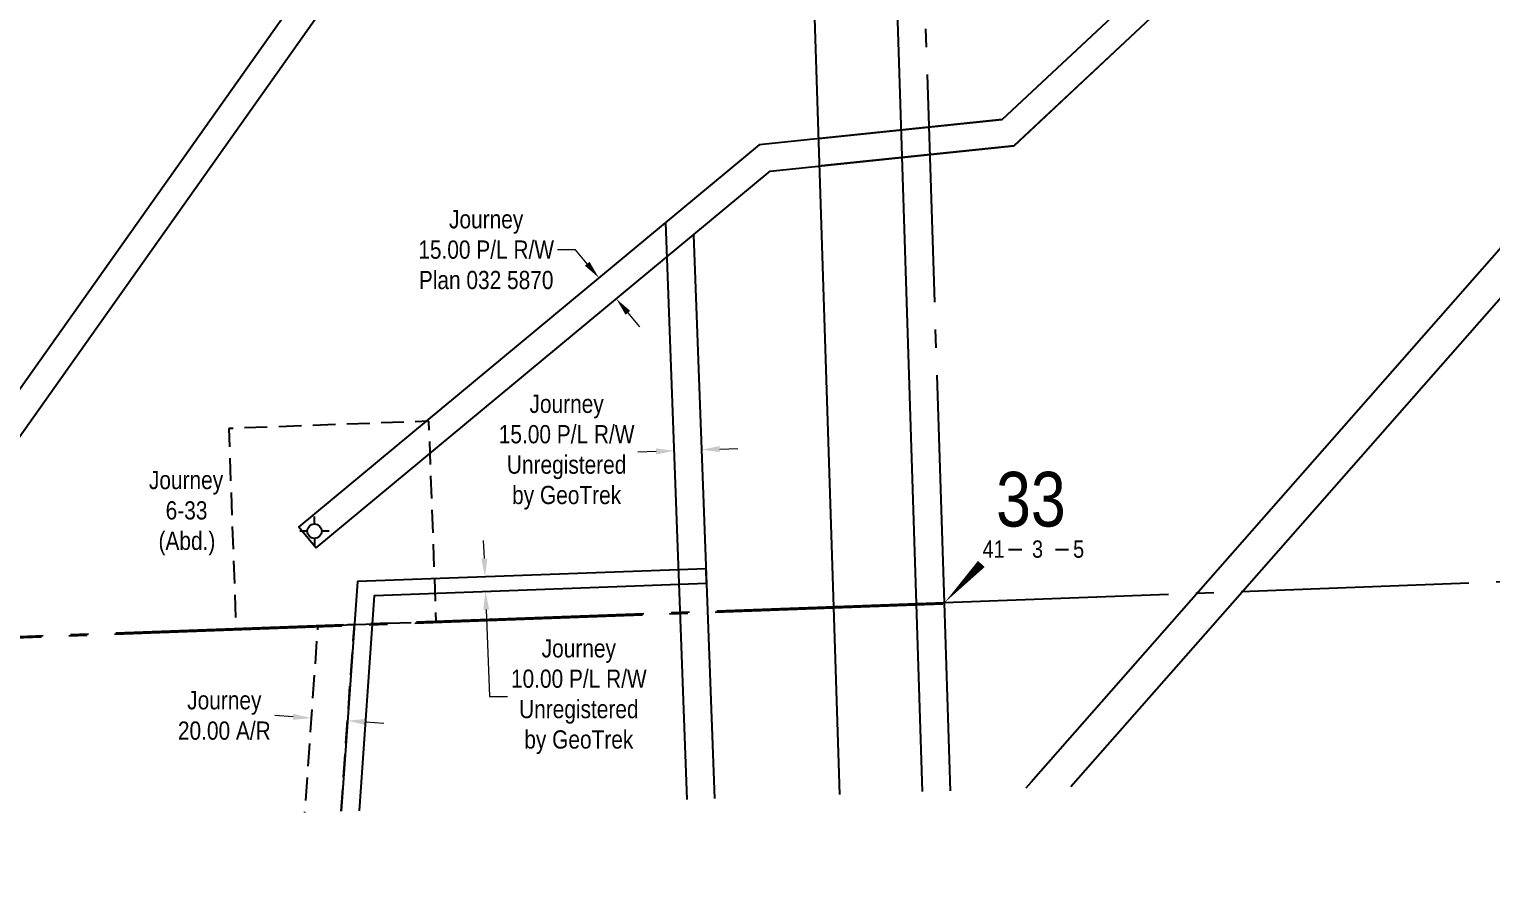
# Model space of a CAD drawing. Extents: x 665644 to 688844, y 5825051 to 5844826.
# Drawn here: x 677467 to 678269, y 5827982 to 5828448 of the extents above; entities that cross this region are included whole.
import ezdxf
from ezdxf.enums import TextEntityAlignment as Align

# ---------------------------------------------------------------- set-up
doc = ezdxf.new("R2010")
doc.units = 0
doc.header["$LTSCALE"] = 5
doc.header["$PDSIZE"] = 0.5
doc.linetypes.add('foc-ACCESSROAD', pattern=[3.75, 2.5, -1.25])
doc.linetypes.add('foc-QUARTERLINE', pattern=[33, 25, -3, 2, -3])
doc.layers.get('Defpoints').update_dxf_attribs({"color": 9})
for name, color, linetype in [('10', 1, 'Continuous'), ('9', 3, 'Continuous'), ('AS-ROADS', 254, 'Continuous'), ('F-AR', 190, 'foc-ACCESSROAD'), ('F-RW', 190, 'Continuous'), ('F-WS', 190, 'foc-ACCESSROAD'), ('F-WS-S', 190, 'Continuous'), ('L-QSEC', 8, 'foc-QUARTERLINE'), ('L-SECLBL', 7, 'Continuous')]:
    doc.layers.add(name, color=color, linetype=linetype)
for name, color, linetype, lineweight in [('F-AR-T', 190, 'Continuous', 9), ('F-RW-T', 190, 'Continuous', 9), ('F-WS-T', 190, 'Continuous', 9)]:
    doc.layers.add(name, color=color, linetype=linetype, lineweight=lineweight)
doc.styles.add('175L', font='ARIALN.TTF', dxfattribs={"height": 20})
doc.styles.add('80CG', font='ARIALN.TTF', dxfattribs={"height": 10})
doc.styles.add('80L', font='ARIALN.TTF', dxfattribs={"height": 10})
doc.styles.add('SIMPLEX', font='ARIALN.TTF')
doc.dimstyles.new('Compass 5 000', dxfattribs={"dimscale": 5, "dimtxt": 9, "dimasz": 2, "dimexe": 0.2, "dimexo": 0.0625, "dimgap": 0.5, "dimtad": 0, "dimtih": 1, "dimtoh": 1, "dimzin": 0, "dimdsep": 46, "dimtxsty": '80CG', "dimcen": 0.1, "dimse1": 1, "dimse2": 1, "dimclrd": 256, "dimclrt": 256, "dimaunit": 1, "dimadec": 4, "dimazin": 0, "dimtfac": 0.06, "dimtofl": 0, "dimtmove": 0, "dimatfit": 1, "dimfxl": 0.2, "dimtolj": 1, "dimtzin": 0, "dimlwd": -1, "dimarcsym": 0})

# ---------------------------------------------------------------- blocks, each defined once
blk = doc.blocks.new('L-SECLBL')
at = {"layer": '9', "color": 7}
for p, q in [((-5.08, -27.83), (-12.29, -27.83)), ((20.7, -27.83), (13.5, -27.83))]:
    blk.add_line(p, q, dxfattribs=at)
at = {"layer": '10', "color": 2, "style": 'SIMPLEX'}
blk.add_attdef('SEC', text='', height=30, dxfattribs=at).set_placement((0, 0), align=Align.MIDDLE)
at = {"layer": '10', "color": 5, "style": '80L'}
blk.add_attdef('TWP', text='', height=9.5, dxfattribs=at).set_placement((-14.43, -27.37), align=Align.MIDDLE_RIGHT)
blk.add_attdef('RGE', text='', height=9.5, dxfattribs=at).set_placement((3.62, -27.37), align=Align.MIDDLE_CENTER)
blk.add_attdef('MER', text='', height=9.5, dxfattribs=at).set_placement((23.17, -27.37), align=Align.MIDDLE_LEFT)
blk = doc.blocks.new('*D2074')
at = {"layer": 'Defpoints', "color": 0, "transparency": 16777216}
for p in [(677621.84, 5828070.25), (677618.52, 5828023.35), (677638.47, 5828021.94)]:
    blk.add_point(p, dxfattribs=at)
at = {"layer": 'F-AR-T', "transparency": 16777216}
for p, q in [((677611.86, 5828070.96), (677601.89, 5828071.66)), ((677651.76, 5828068.13), (677661.74, 5828067.43))]:
    blk.add_line(p, q, dxfattribs=at)
for points in [[(677611.98, 5828072.62), (677611.75, 5828069.29), (677621.84, 5828070.25)], [(677651.88, 5828069.8), (677651.64, 5828066.47), (677641.79, 5828068.84)]]:
    blk.add_solid(points, dxfattribs=at)
at = {"layer": 'F-AR-T', "transparency": 16777216, "insert": (677574.15, 5828071.66), "char_height": 10, "attachment_point": 5, "style": '80CG'}
blk.add_mtext('\\A1;Journey\\P20.00 A/R', dxfattribs=at)
blk = doc.blocks.new('*D2131')
at = {"layer": 'Defpoints', "color": 0, "transparency": 16777216}
for p in [(677787.05, 5828317.9), (677779.71, 5828311.81), (677796.61, 5828306.36)]:
    blk.add_point(p, dxfattribs=at)
at = {"layer": 'F-RW-T', "transparency": 16777216}
for p, q in [((677766.94, 5828327.2), (677756.94, 5828327.2)), ((677773.33, 5828319.51), (677766.94, 5828327.2)), ((677795.66, 5828292.58), (677802.05, 5828284.88))]:
    blk.add_line(p, q, dxfattribs=at)
for points in [[(677774.61, 5828320.57), (677772.04, 5828318.44), (677779.71, 5828311.81)], [(677796.94, 5828293.65), (677794.38, 5828291.52), (677789.28, 5828300.28)]]:
    blk.add_solid(points, dxfattribs=at)
at = {"layer": 'F-RW-T', "transparency": 16777216, "insert": (677717.86, 5828327.2), "char_height": 10, "attachment_point": 5, "style": '80CG'}
blk.add_mtext('\\A1;Journey\\P15.00 P/L R/W\\PPlan 032 5870', dxfattribs=at)
blk = doc.blocks.new('*D2137')
at = {"layer": 'Defpoints', "color": 0, "transparency": 16777216}
for p in [(677821.1, 5828216.91), (677821.66, 5828201.85), (677836.65, 5828202.41)]:
    blk.add_point(p, dxfattribs=at)
at = {"layer": 'F-RW-T', "transparency": 16777216}
for p, q in [((677846.08, 5828217.85), (677856.07, 5828218.22)), ((677811.11, 5828216.54), (677801.11, 5828216.16))]:
    blk.add_line(p, q, dxfattribs=at)
for points in [[(677811.04, 5828218.2), (677811.17, 5828214.87), (677821.1, 5828216.91)], [(677846.02, 5828219.51), (677846.14, 5828216.18), (677836.09, 5828217.47)]]:
    blk.add_solid(points, dxfattribs=at)
at = {"layer": 'F-RW-T', "transparency": 16777216, "insert": (677762.03, 5828216.16), "char_height": 10, "attachment_point": 5, "style": '80CG'}
blk.add_mtext('\\A1;Journey\\P15.00 P/L R/W\\PUnregistered\\Pby GeoTrek', dxfattribs=at)
blk = doc.blocks.new('*D2138')
at = {"layer": 'Defpoints', "color": 0, "transparency": 16777216}
for p in [(677719.61, 5828147.85), (677717.52, 5828139.76), (677719.9, 5828139.84)]:
    blk.add_point(p, dxfattribs=at)
at = {"layer": 'F-RW-T', "transparency": 16777216}
for p, q in [((677716.86, 5828157.75), (677716.49, 5828167.74)), ((677717.89, 5828129.76), (677719.64, 5828082.03)), ((677719.64, 5828082.03), (677729.64, 5828082.03))]:
    blk.add_line(p, q, dxfattribs=at)
for points in [[(677718.53, 5828157.81), (677715.19, 5828157.69), (677717.23, 5828147.76)], [(677719.55, 5828129.83), (677716.22, 5828129.7), (677717.52, 5828139.76)]]:
    blk.add_solid(points, dxfattribs=at)
at = {"layer": 'F-RW-T', "transparency": 16777216, "insert": (677768.72, 5828082.03), "char_height": 10, "attachment_point": 5, "style": '80CG'}
blk.add_mtext('\\A1;Journey\\P10.00 P/L R/W\\PUnregistered\\Pby GeoTrek', dxfattribs=at)
blk = doc.blocks.new('GABD')
for p, q in [((0, 0.81), (0, 1.62)), ((-0.81, 0), (-1.62, 0)), ((1.62, 0), (0.81, 0)), ((0, -0.81), (0, -1.62))]:
    blk.add_line(p, q)
blk.add_circle((0, 0), 0.8)

msp = doc.modelspace()

# ---------------------------------------------------------------- hatches: boundary and pattern name
at = {"layer": 'AS-ROADS'}
h = msp.add_hatch(color=256, dxfattribs=at)
h.dxf.hatch_style = 1
h.paths.add_polyline_path([(682678.285, 5832378.284), (682679.237, 5832371.44), (682678.476, 5832368.778), (682676.859, 5832365.926), (682687.322, 5832365.831), (682684.183, 5832370.964), (682682.661, 5832374.577), (682682.566, 5832377.333), (682682.566, 5832379.045)], flags=16)
h.paths.add_polyline_path([(681464.565, 5832333.37), (681471.954, 5832333.222), (681472.545, 5832327.019), (681474.319, 5832324.36), (681475.206, 5832323.326), (681461.314, 5832321.997), (681462.939, 5832325.394), (681463.974, 5832328.2), (681464.252, 5832330.272), (681464.542, 5832331.722)], flags=16)
h.paths.add_polyline_path([(681048.14, 5832317.983), (681052.253, 5832311.083), (681052.694, 5832307.12), (681062.388, 5832306.826), (681060.185, 5832312.404), (681056.954, 5832317.249), (681056.66, 5832320.038)], flags=16)
edge = h.paths.add_edge_path()
edge.add_line((683515.178, 5832287.041), (683508.934, 5832397.566))
edge.add_line((677284.424, 5825051.076), (677268.886, 5825051.076))

# ---------------------------------------------------------------- linework, layer by layer
at = {"layer": 'F-AR', "flags": 128}
msp.add_lwpolyline([(677638.272, 5828019.131), (677645.514, 5828121.576), (677625.415, 5828120.839), (677618.176, 5828018.451)], dxfattribs=at)
at = {"layer": 'F-RW', "flags": 128}
msp.add_lwpolyline([(677624.545, 5828163.604), (677873.71, 5828370.328), (678007.565, 5828384.259), (678082.677, 5828454.506), (678311.94, 5828707.369), (678426.744, 5828824.227), (678500.267, 5828908.416), (678498.65, 5828953.387), (678483.625, 5828952.842), (678485.082, 5828913.809), (678415.743, 5828834.424), (678301.019, 5828717.659), (678071.983, 5828465.04), (678001.006, 5828398.66), (677867.647, 5828384.758), (677614.964, 5828175.143)], close=True, dxfattribs=at)
for points in [[(678038.72, 5828032.681), (678132.723, 5828139.568), (678497.063, 5828553.81), (678496.399, 5828571.844), (678489.415, 5828763.278), (678533.445, 5828903.967), (678531.615, 5828954.601), (678513.637, 5828953.94), (678515.344, 5828906.387), (678471.301, 5828765.694), (678478.816, 5828560.319), (678016.947, 5828035.177), (678014.017, 5828031.845)], [(677308.223, 5828007.963), (677381.818, 5828111.887), (677864.055, 5828792.864), (677968.317, 5828796.725), (678146.724, 5828901.025), (678145.227, 5828940.431), (678130.244, 5828939.86), (678131.398, 5828909.435), (677964, 5828811.575), (677856.111, 5828807.583), (677636.261, 5828497.089), (677363.001, 5828111.198), (677289.415, 5828007.327)], [(677957.433, 5828029.931), (677954.131, 5828132.898), (677928.384, 5828932.472), (677882.712, 5828930.8), (677908.468, 5828131.167), (677911.773, 5828028.386)], [(677900.188, 5828388.222), (678001.04, 5828398.63), (678072.036, 5828465.029), (678249.381, 5828660.682), (678419.353, 5828662.266), (678419.493, 5828647.268), (678256.085, 5828645.746), (678082.733, 5828454.498), (678007.599, 5828384.229), (677901.728, 5828373.303)], [(677828.273, 5828025.56), (677816.403, 5828342.201)], [(677831.665, 5828335.445), (677843.262, 5828026.068)], [(677648.32, 5828019.471), (677656.665, 5828137.521), (677838.833, 5828144.215), (677838.534, 5828152.208), (677647.183, 5828145.189), (677638.272, 5828019.131)]]:
    msp.add_lwpolyline(points, dxfattribs=at)
at = {"layer": 'F-WS', "flags": 128}
msp.add_lwpolyline([(677645.514, 5828121.576), (677690.478, 5828123.225), (677686.447, 5828233.138), (677576.534, 5828229.106), (677580.566, 5828119.194)], close=True, dxfattribs=at)
at = {"layer": 'L-QSEC', "flags": 128}
for points in [[(677969.358, 5828133.476), (677943.459, 5828938.205)], [(678751.848, 5828162.738), (677969.358, 5828133.476)], [(677968.476, 5828132.819), (677175.289, 5828103.721)], [(677969.359, 5828133.456), (677176.27, 5828104.362)], [(677972.658, 5828030.446), (677969.358, 5828133.476)]]:
    msp.add_lwpolyline(points, dxfattribs=at)
at = {"layer": 'L-SECLBL', "flags": 128}
msp.add_lwpolyline([(677969.358, 5828133.476, 0, 4.999, 0), (677989.635, 5828154.83, 0, 0, 0)], format="xyseb", dxfattribs=at)

# ---------------------------------------------------------------- block references
at = {"layer": 'F-WS-S', "xscale": 4.99938, "yscale": 4.99938, "zscale": 4.99938}
msp.add_blockref('GABD', (677623.639, 5828172.804), dxfattribs=at)
at = {"layer": 'L-SECLBL', "xscale": 0.999876, "yscale": 0.999876, "zscale": 0.999876}
msp.add_blockref('L-SECLBL', (678016.869, 5828190.351), dxfattribs=at).add_auto_attribs({'SEC': '33', 'TWP': '41', 'RGE': '3', 'MER': '5'})

# ---------------------------------------------------------------- texts
at = {"layer": 'F-WS-T', "insert": (677532.559, 5828205.88), "char_height": 9.99876, "attachment_point": 1, "style": '175L'}
msp.add_mtext_dynamic_manual_height_columns('\\pi0.20598;Journey\\P\\pi9.3931;6-33\\P\\pi5.4748;(Abd.)', width=40.75484, gutter_width=100, heights=[0], dxfattribs=at)

# ---------------------------------------------------------------- dimensions: what is measured, and where the dimension line sits
at = {"layer": 'F-AR-T'}
dim = msp.add_linear_dim(base=(677621.838, 5828070.25), p1=(677638.47, 5828021.941), p2=(677618.523, 5828023.351), angle=175.956238, text='Journey\\P20.00 A/R', dimstyle='Compass 5 000', dxfattribs=at)
dim.commit()
dim.dimension.update_dxf_attribs({"geometry": '*D2074', "text_midpoint": (677574.153, 5828071.66), "dimtype": 161})
at = {"layer": 'F-RW-T'}
dim = msp.add_aligned_dim(p1=(677796.614, 5828306.364), p2=(677787.047, 5828317.896), distance=9.532, text='Journey\\P15.00 P/L R/W\\PPlan 032 5870', dimstyle='Compass 5 000', dxfattribs=at)
dim.commit()
dim.dimension.update_dxf_attribs({"geometry": '*D2131', "text_midpoint": (677717.855, 5828327.203)})
for base, p1, p2, angle, text, picture, middle in [((677821.099, 5828216.911), (677836.652, 5828202.415), (677821.664, 5828201.853), 182.146871, 'Journey\\P15.00 P/L R/W\\PUnregistered\\Pby GeoTrek', '*D2137', (677762.028, 5828216.161)), ((677717.52, 5828139.758), (677719.608, 5828147.846), (677719.902, 5828139.845), 272.099886, 'Journey\\P10.00 P/L R/W\\PUnregistered\\Pby GeoTrek', '*D2138', (677768.723, 5828082.034))]:
    dim = msp.add_linear_dim(base=base, p1=p1, p2=p2, angle=angle, text=text, dimstyle='Compass 5 000', dxfattribs=at)
    dim.commit()
    dim.dimension.update_dxf_attribs({"geometry": picture, "text_midpoint": middle, "dimtype": 161})

doc.saveas('drawing.dxf')
